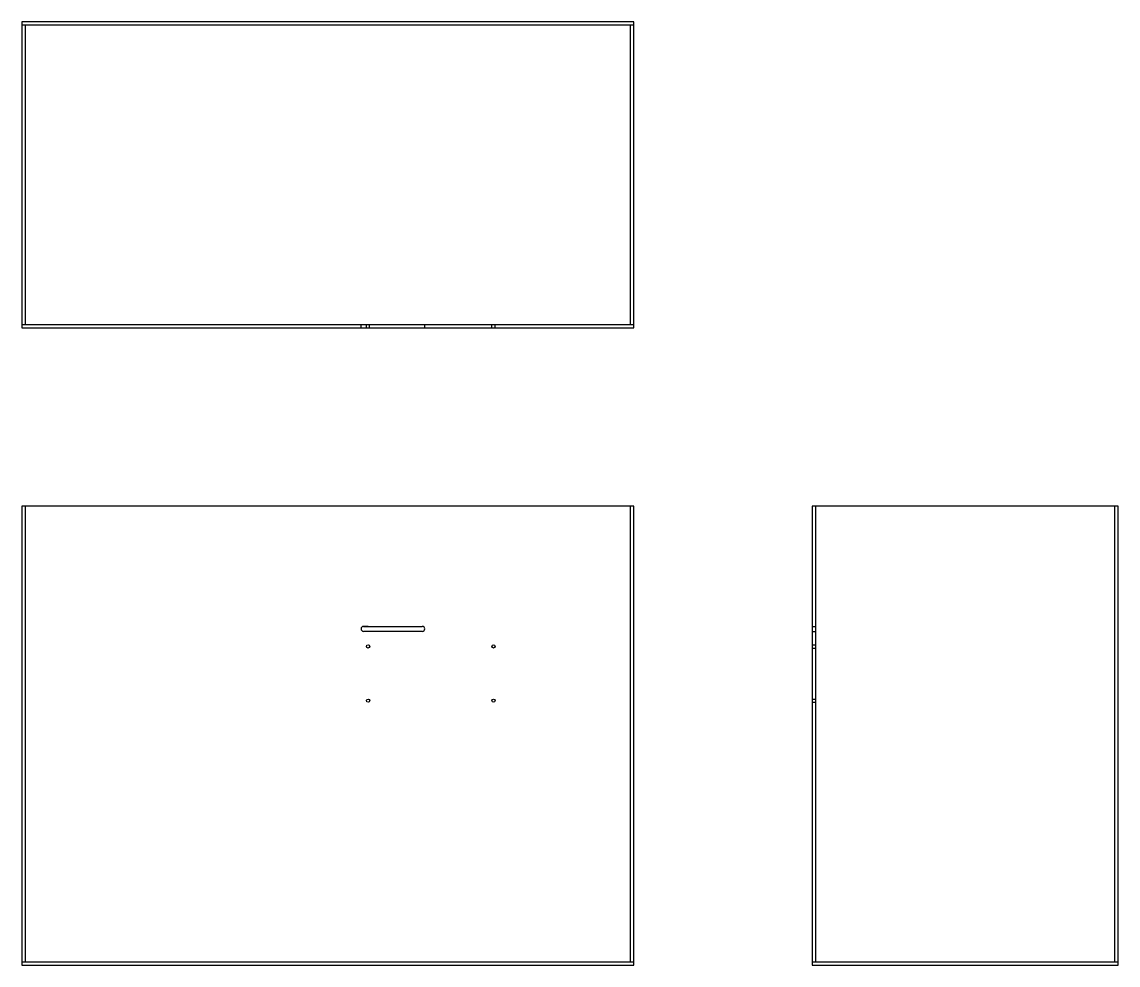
# Model space of a CAD drawing. Header units: inches. Extents: x 2.5 to 45.5, y 2.5 to 39.5.
import ezdxf

# ---------------------------------------------------------------- set-up
doc = ezdxf.new("R2010")
doc.units = ezdxf.units.IN
doc.header["$MEASUREMENT"] = 0
doc.layers.add('OuterGeometry', color=7, linetype='Continuous')

msp = doc.modelspace()

# ---------------------------------------------------------------- linework, layer by layer
at = {"layer": 'OuterGeometry'}
for p, q in [((26.5, 39.5), (2.5, 39.5)), ((2.5, 39.5), (2.5, 27.5)), ((26.5, 39.375), (2.5, 39.375)), ((2.625, 39.375), (2.625, 27.625)), ((26.375, 27.625), (26.375, 39.375)), ((26.5, 27.5), (26.5, 39.5)), ((2.5, 27.625), (26.5, 27.625)), ((15.803, 27.5), (15.803, 27.625)), ((16.016, 27.5), (16.016, 27.625)), ((16.141, 27.5), (16.141, 27.625)), ((18.303, 27.5), (18.303, 27.625)), ((20.938, 27.5), (20.938, 27.625)), ((21.062, 27.5), (21.062, 27.625)), ((2.5, 27.5), (26.5, 27.5)), ((26.5, 20.5), (2.5, 20.5)), ((2.5, 20.5), (2.5, 2.5)), ((2.625, 20.5), (2.625, 2.625)), ((26.375, 2.625), (26.375, 20.5)), ((26.5, 2.5), (26.5, 20.5)), ((45.5, 20.5), (33.5, 20.5)), ((33.5, 20.5), (33.5, 2.5)), ((33.625, 20.5), (33.625, 2.625)), ((45.375, 2.625), (45.375, 20.5)), ((45.5, 2.5), (45.5, 20.5)), ((16.079, 15.787), (15.902, 15.787)), ((15.902, 15.787), (18.205, 15.787)), ((18.205, 15.591), (15.902, 15.591)), ((33.5, 15.787), (33.625, 15.787)), ((33.5, 15.591), (33.625, 15.591)), ((33.5, 15.062), (33.625, 15.062)), ((33.5, 14.938), (33.625, 14.938)), ((33.5, 12.938), (33.625, 12.938)), ((33.5, 12.812), (33.625, 12.812)), ((2.5, 2.625), (26.5, 2.625)), ((33.5, 2.625), (45.5, 2.625)), ((2.5, 2.5), (26.5, 2.5)), ((33.5, 2.5), (45.5, 2.5))]:
    msp.add_line(p, q, dxfattribs=at)
for centre in [(16.079, 15), (21, 15), (16.079, 12.875), (21, 12.875)]:
    msp.add_circle(centre, 0.0625, dxfattribs=at)
for centre, start, end in [((15.902, 15.689), 90, 270), ((18.205, 15.689), 270, 90)]:
    msp.add_arc(centre, 0.0984, start, end, dxfattribs=at)

doc.saveas('drawing.dxf')
